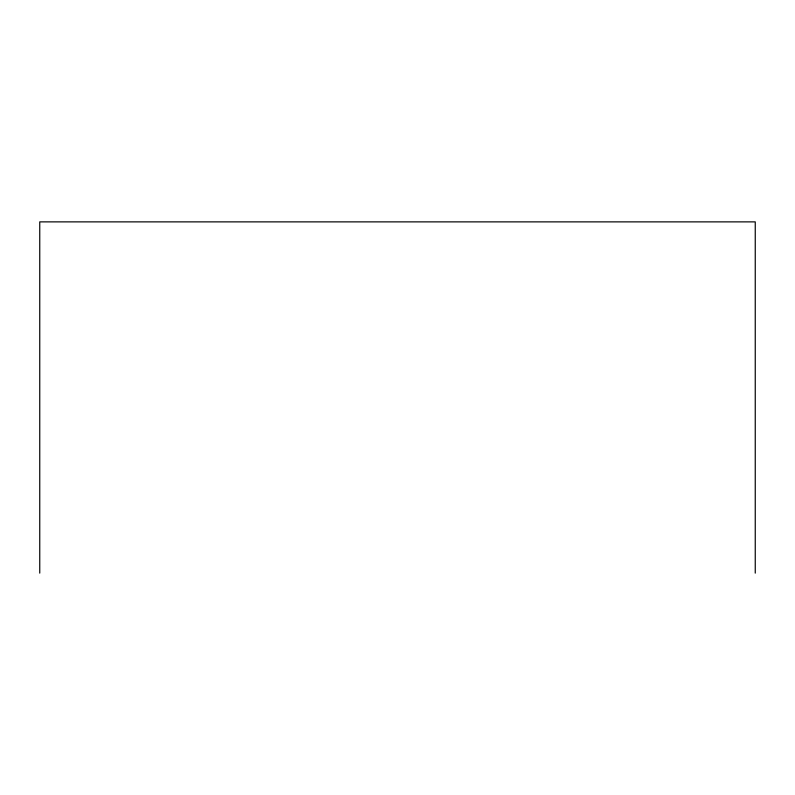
<?xml version="1.0" encoding="UTF-8"?>
<svg xmlns="http://www.w3.org/2000/svg" width="795" height="795" viewBox="0 0 795 795"><rect width="100%" height="100%" fill="white"/><g stroke="black" fill="none" stroke-linecap="round" stroke-linejoin="round"><path stroke-width="1.19" d="M755.25 573.125L755.25 221.875L39.75 221.875L39.75 573.125"/></g></svg>
